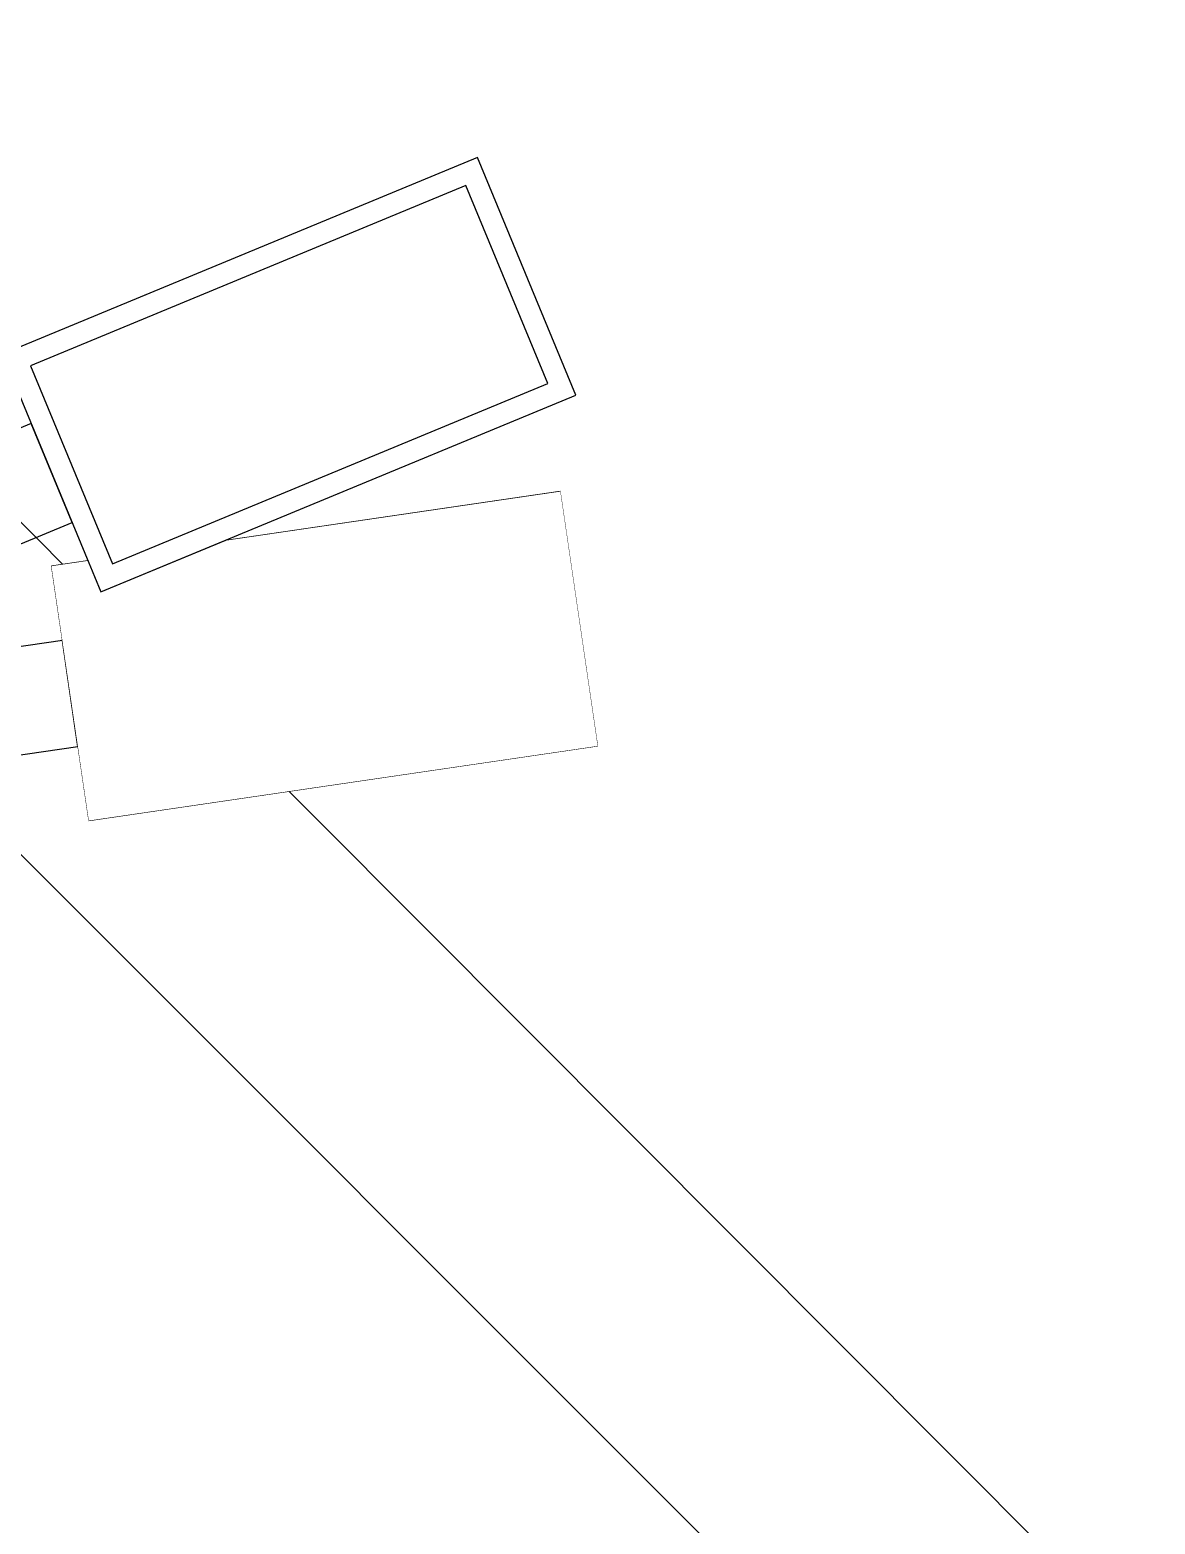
# Model space of a CAD drawing. Header units: centimetres. Extents: x -72470 to -43129, y -18750 to -16337.
# Drawn here: x -72301.3 to -72248.8, y -17191.5 to -17121.7 of the extents above; entities that cross this region are included whole.
import ezdxf

# ---------------------------------------------------------------- set-up
doc = ezdxf.new("R2010")
doc.units = ezdxf.units.CM
doc.header["$MEASUREMENT"] = 0
doc.linetypes.add('DUZ', pattern=[0])
doc.layers.get('0').update_dxf_attribs({"linetype": 'DUZ', "lineweight": 0})
doc.layers.add('11-021_3001-BLOK_B_ZEMIN_KAT$0$2DKONST1', color=6, linetype='Continuous')
doc.layers.add('2DKONST1', color=6, linetype='Continuous')
doc.layers.add('TEFRIS', color=30, linetype='Continuous', lineweight=9)

# ---------------------------------------------------------------- blocks, each defined once
blk = doc.blocks.new('Cephe Profili_ZK')
blk.add_lwpolyline([(1, 0), (-1, 0), (-1, 5), (1, 5)], close=True)
blk.add_wipeout([(6, -32), (6, -8), (-6, -8), (-6, -32)]).dxf.layer = '2DKONST1'
blk.add_lwpolyline([(2.5, -8), (-2.5, -8), (-2.5, 0), (2.5, 0)], close=True)
at = {"layer": '2DKONST1'}
for points in [[(6, -32), (-6, -32), (-6, -8), (6, -8)], [(5, -31), (-5, -31), (-5, -9), (5, -9)]]:
    blk.add_lwpolyline(points, close=True, dxfattribs=at)

msp = doc.modelspace()

# ---------------------------------------------------------------- linework, layer by layer
at = {"layer": '11-021_3001-BLOK_B_ZEMIN_KAT$0$2DKONST1'}
for points in [[(-72274.835, -17155.161), (-72276.576, -17143.288), (-72300.322, -17146.77), (-72298.581, -17158.643)], [(-72275.97, -17154.317), (-72277.421, -17144.422), (-72299.188, -17147.615), (-72297.737, -17157.509)], [(-72299.089, -17155.18), (-72299.814, -17150.233), (-72307.73, -17151.394), (-72307.004, -17156.341)]]:
    msp.add_lwpolyline(points, close=True, dxfattribs=at)
at = {"layer": 'TEFRIS', "color": 0, "linetype": 'Continuous'}
msp.add_line((-72324.661, -17121.741), (-71998.998, -17448.416), dxfattribs=at)
msp.add_lwpolyline([(-72312.759, -17149.223), (-71415.175, -18046.807)], dxfattribs=at)
msp.add_lwpolyline([(-72312.759, -17149.223), (-71415.175, -18046.807)], dxfattribs=at)
msp.add_lwpolyline([(-72312.759, -17149.223), (-71415.175, -18046.807)], dxfattribs=at)
msp.add_lwpolyline([(-72312.759, -17149.223), (-71415.175, -18046.807)], dxfattribs=at)
msp.add_lwpolyline([(-72312.759, -17149.223), (-71415.175, -18046.807)], dxfattribs=at)
msp.add_lwpolyline([(-72312.759, -17149.223), (-71415.175, -18046.807)], dxfattribs=at)
msp.add_lwpolyline([(-72312.759, -17149.223), (-71415.175, -18046.807)], dxfattribs=at)
msp.add_lwpolyline([(-72312.759, -17149.223), (-71415.175, -18046.807)], dxfattribs=at)
msp.add_lwpolyline([(-72312.759, -17149.223), (-71415.175, -18046.807)], dxfattribs=at)
msp.add_lwpolyline([(-72312.759, -17149.223), (-71415.175, -18046.807)], dxfattribs=at)
msp.add_lwpolyline([(-72312.759, -17149.223), (-71415.175, -18046.807)], dxfattribs=at)
msp.add_lwpolyline([(-72312.759, -17149.223), (-71415.175, -18046.807)], dxfattribs=at)
msp.add_lwpolyline([(-72312.759, -17149.223), (-71415.175, -18046.807)], dxfattribs=at)
msp.add_lwpolyline([(-72312.759, -17149.223), (-71415.175, -18046.807)], dxfattribs=at)
msp.add_lwpolyline([(-72312.759, -17149.223), (-71415.175, -18046.807)], dxfattribs=at)
msp.add_lwpolyline([(-72312.759, -17149.223), (-71415.175, -18046.807)], dxfattribs=at)
msp.add_lwpolyline([(-72312.759, -17149.223), (-71415.175, -18046.807)], dxfattribs=at)
msp.add_lwpolyline([(-72312.759, -17149.223), (-71415.175, -18046.807)], dxfattribs=at)
msp.add_lwpolyline([(-72312.759, -17149.223), (-71415.175, -18046.807)], dxfattribs=at)
msp.add_lwpolyline([(-72312.759, -17149.223), (-71415.175, -18046.807)], dxfattribs=at)
msp.add_lwpolyline([(-72312.759, -17149.223), (-71415.175, -18046.807)], dxfattribs=at)
msp.add_lwpolyline([(-72312.759, -17149.223), (-71415.175, -18046.807)], dxfattribs=at)
msp.add_lwpolyline([(-72312.759, -17149.223), (-71415.175, -18046.807)], dxfattribs=at)
msp.add_lwpolyline([(-72312.759, -17149.223), (-71415.175, -18046.807)], dxfattribs=at)
msp.add_lwpolyline([(-72312.759, -17149.223), (-71415.175, -18046.807)], dxfattribs=at)

# ---------------------------------------------------------------- next in the draw order: wipeouts: each hides what was drawn before it
msp.add_wipeout([(-72274.835, -17155.161), (-72298.581, -17158.643), (-72300.322, -17146.77), (-72276.576, -17143.288)]).dxf.layer = '11-021_3001-BLOK_B_ZEMIN_KAT$0$2DKONST1'

# ---------------------------------------------------------------- next in the draw order: linework, layer by layer
at = {"layer": '11-021_3001-BLOK_B_ZEMIN_KAT$0$2DKONST1'}
for points in [[(-72274.835, -17155.161), (-72276.576, -17143.288), (-72300.322, -17146.77), (-72298.581, -17158.643)], [(-72275.97, -17154.317), (-72277.421, -17144.422), (-72299.188, -17147.615), (-72297.737, -17157.509)], [(-72299.089, -17155.18), (-72299.814, -17150.233), (-72307.73, -17151.394), (-72307.004, -17156.341)]]:
    msp.add_lwpolyline(points, close=True, dxfattribs=at)

# ---------------------------------------------------------------- next in the draw order: wipeouts: each hides what was drawn before it
msp.add_wipeout([(-72274.835, -17155.161), (-72298.581, -17158.643), (-72300.322, -17146.77), (-72276.576, -17143.288)]).dxf.layer = '11-021_3001-BLOK_B_ZEMIN_KAT$0$2DKONST1'

# ---------------------------------------------------------------- next in the draw order: linework, layer by layer
for points in [[(-72274.835, -17155.161), (-72276.576, -17143.288), (-72300.322, -17146.77), (-72298.581, -17158.643)], [(-72275.97, -17154.317), (-72277.421, -17144.422), (-72299.188, -17147.615), (-72297.737, -17157.509)], [(-72299.089, -17155.18), (-72299.814, -17150.233), (-72307.73, -17151.394), (-72307.004, -17156.341)]]:
    msp.add_lwpolyline(points, close=True, dxfattribs=at)

# ---------------------------------------------------------------- next in the draw order: wipeouts: each hides what was drawn before it
msp.add_wipeout([(-72274.835, -17155.161), (-72298.581, -17158.643), (-72300.322, -17146.77), (-72276.576, -17143.288)]).dxf.layer = '11-021_3001-BLOK_B_ZEMIN_KAT$0$2DKONST1'

# ---------------------------------------------------------------- next in the draw order: linework, layer by layer
for points in [[(-72274.835, -17155.161), (-72276.576, -17143.288), (-72300.322, -17146.77), (-72298.581, -17158.643)], [(-72275.97, -17154.317), (-72277.421, -17144.422), (-72299.188, -17147.615), (-72297.737, -17157.509)], [(-72299.089, -17155.18), (-72299.814, -17150.233), (-72307.73, -17151.394), (-72307.004, -17156.341)]]:
    msp.add_lwpolyline(points, close=True, dxfattribs=at)

# ---------------------------------------------------------------- next in the draw order: wipeouts: each hides what was drawn before it
msp.add_wipeout([(-72274.835, -17155.161), (-72298.581, -17158.643), (-72300.322, -17146.77), (-72276.576, -17143.288)]).dxf.layer = '11-021_3001-BLOK_B_ZEMIN_KAT$0$2DKONST1'

# ---------------------------------------------------------------- next in the draw order: linework, layer by layer
for points in [[(-72274.835, -17155.161), (-72276.576, -17143.288), (-72300.322, -17146.77), (-72298.581, -17158.643)], [(-72275.97, -17154.317), (-72277.421, -17144.422), (-72299.188, -17147.615), (-72297.737, -17157.509)], [(-72299.089, -17155.18), (-72299.814, -17150.233), (-72307.73, -17151.394), (-72307.004, -17156.341)]]:
    msp.add_lwpolyline(points, close=True, dxfattribs=at)

# ---------------------------------------------------------------- next in the draw order: wipeouts: each hides what was drawn before it
msp.add_wipeout([(-72274.835, -17155.161), (-72298.581, -17158.643), (-72300.322, -17146.77), (-72276.576, -17143.288)]).dxf.layer = '11-021_3001-BLOK_B_ZEMIN_KAT$0$2DKONST1'

# ---------------------------------------------------------------- next in the draw order: linework, layer by layer
for points in [[(-72274.835, -17155.161), (-72276.576, -17143.288), (-72300.322, -17146.77), (-72298.581, -17158.643)], [(-72275.97, -17154.317), (-72277.421, -17144.422), (-72299.188, -17147.615), (-72297.737, -17157.509)], [(-72299.089, -17155.18), (-72299.814, -17150.233), (-72307.73, -17151.394), (-72307.004, -17156.341)]]:
    msp.add_lwpolyline(points, close=True, dxfattribs=at)

# ---------------------------------------------------------------- next in the draw order: wipeouts: each hides what was drawn before it
msp.add_wipeout([(-72274.835, -17155.161), (-72298.581, -17158.643), (-72300.322, -17146.77), (-72276.576, -17143.288)]).dxf.layer = '11-021_3001-BLOK_B_ZEMIN_KAT$0$2DKONST1'

# ---------------------------------------------------------------- next in the draw order: linework, layer by layer
for points in [[(-72274.835, -17155.161), (-72276.576, -17143.288), (-72300.322, -17146.77), (-72298.581, -17158.643)], [(-72275.97, -17154.317), (-72277.421, -17144.422), (-72299.188, -17147.615), (-72297.737, -17157.509)], [(-72299.089, -17155.18), (-72299.814, -17150.233), (-72307.73, -17151.394), (-72307.004, -17156.341)]]:
    msp.add_lwpolyline(points, close=True, dxfattribs=at)

# ---------------------------------------------------------------- next in the draw order: wipeouts: each hides what was drawn before it
msp.add_wipeout([(-72274.835, -17155.161), (-72298.581, -17158.643), (-72300.322, -17146.77), (-72276.576, -17143.288)]).dxf.layer = '11-021_3001-BLOK_B_ZEMIN_KAT$0$2DKONST1'

# ---------------------------------------------------------------- next in the draw order: linework, layer by layer
for points in [[(-72274.835, -17155.161), (-72276.576, -17143.288), (-72300.322, -17146.77), (-72298.581, -17158.643)], [(-72275.97, -17154.317), (-72277.421, -17144.422), (-72299.188, -17147.615), (-72297.737, -17157.509)], [(-72299.089, -17155.18), (-72299.814, -17150.233), (-72307.73, -17151.394), (-72307.004, -17156.341)]]:
    msp.add_lwpolyline(points, close=True, dxfattribs=at)

# ---------------------------------------------------------------- next in the draw order: wipeouts: each hides what was drawn before it
msp.add_wipeout([(-72274.835, -17155.161), (-72298.581, -17158.643), (-72300.322, -17146.77), (-72276.576, -17143.288)]).dxf.layer = '11-021_3001-BLOK_B_ZEMIN_KAT$0$2DKONST1'

# ---------------------------------------------------------------- next in the draw order: linework, layer by layer
for points in [[(-72274.835, -17155.161), (-72276.576, -17143.288), (-72300.322, -17146.77), (-72298.581, -17158.643)], [(-72275.97, -17154.317), (-72277.421, -17144.422), (-72299.188, -17147.615), (-72297.737, -17157.509)], [(-72299.089, -17155.18), (-72299.814, -17150.233), (-72307.73, -17151.394), (-72307.004, -17156.341)]]:
    msp.add_lwpolyline(points, close=True, dxfattribs=at)

# ---------------------------------------------------------------- next in the draw order: wipeouts: each hides what was drawn before it
msp.add_wipeout([(-72274.835, -17155.161), (-72298.581, -17158.643), (-72300.322, -17146.77), (-72276.576, -17143.288)]).dxf.layer = '11-021_3001-BLOK_B_ZEMIN_KAT$0$2DKONST1'

# ---------------------------------------------------------------- next in the draw order: linework, layer by layer
for points in [[(-72274.835, -17155.161), (-72276.576, -17143.288), (-72300.322, -17146.77), (-72298.581, -17158.643)], [(-72275.97, -17154.317), (-72277.421, -17144.422), (-72299.188, -17147.615), (-72297.737, -17157.509)], [(-72299.089, -17155.18), (-72299.814, -17150.233), (-72307.73, -17151.394), (-72307.004, -17156.341)]]:
    msp.add_lwpolyline(points, close=True, dxfattribs=at)

# ---------------------------------------------------------------- next in the draw order: wipeouts: each hides what was drawn before it
msp.add_wipeout([(-72274.835, -17155.161), (-72298.581, -17158.643), (-72300.322, -17146.77), (-72276.576, -17143.288)]).dxf.layer = '11-021_3001-BLOK_B_ZEMIN_KAT$0$2DKONST1'

# ---------------------------------------------------------------- next in the draw order: linework, layer by layer
for points in [[(-72274.835, -17155.161), (-72276.576, -17143.288), (-72300.322, -17146.77), (-72298.581, -17158.643)], [(-72275.97, -17154.317), (-72277.421, -17144.422), (-72299.188, -17147.615), (-72297.737, -17157.509)], [(-72299.089, -17155.18), (-72299.814, -17150.233), (-72307.73, -17151.394), (-72307.004, -17156.341)]]:
    msp.add_lwpolyline(points, close=True, dxfattribs=at)

# ---------------------------------------------------------------- next in the draw order: wipeouts: each hides what was drawn before it
msp.add_wipeout([(-72274.835, -17155.161), (-72298.581, -17158.643), (-72300.322, -17146.77), (-72276.576, -17143.288)]).dxf.layer = '11-021_3001-BLOK_B_ZEMIN_KAT$0$2DKONST1'

# ---------------------------------------------------------------- next in the draw order: linework, layer by layer
for points in [[(-72274.835, -17155.161), (-72276.576, -17143.288), (-72300.322, -17146.77), (-72298.581, -17158.643)], [(-72275.97, -17154.317), (-72277.421, -17144.422), (-72299.188, -17147.615), (-72297.737, -17157.509)], [(-72299.089, -17155.18), (-72299.814, -17150.233), (-72307.73, -17151.394), (-72307.004, -17156.341)]]:
    msp.add_lwpolyline(points, close=True, dxfattribs=at)

# ---------------------------------------------------------------- next in the draw order: wipeouts: each hides what was drawn before it
msp.add_wipeout([(-72274.835, -17155.161), (-72298.581, -17158.643), (-72300.322, -17146.77), (-72276.576, -17143.288)]).dxf.layer = '11-021_3001-BLOK_B_ZEMIN_KAT$0$2DKONST1'

# ---------------------------------------------------------------- next in the draw order: linework, layer by layer
for points in [[(-72274.835, -17155.161), (-72276.576, -17143.288), (-72300.322, -17146.77), (-72298.581, -17158.643)], [(-72275.97, -17154.317), (-72277.421, -17144.422), (-72299.188, -17147.615), (-72297.737, -17157.509)], [(-72299.089, -17155.18), (-72299.814, -17150.233), (-72307.73, -17151.394), (-72307.004, -17156.341)]]:
    msp.add_lwpolyline(points, close=True, dxfattribs=at)

# ---------------------------------------------------------------- next in the draw order: wipeouts: each hides what was drawn before it
msp.add_wipeout([(-72274.835, -17155.161), (-72298.581, -17158.643), (-72300.322, -17146.77), (-72276.576, -17143.288)]).dxf.layer = '11-021_3001-BLOK_B_ZEMIN_KAT$0$2DKONST1'

# ---------------------------------------------------------------- next in the draw order: linework, layer by layer
for points in [[(-72274.835, -17155.161), (-72276.576, -17143.288), (-72300.322, -17146.77), (-72298.581, -17158.643)], [(-72275.97, -17154.317), (-72277.421, -17144.422), (-72299.188, -17147.615), (-72297.737, -17157.509)], [(-72299.089, -17155.18), (-72299.814, -17150.233), (-72307.73, -17151.394), (-72307.004, -17156.341)]]:
    msp.add_lwpolyline(points, close=True, dxfattribs=at)

# ---------------------------------------------------------------- next in the draw order: wipeouts: each hides what was drawn before it
msp.add_wipeout([(-72274.835, -17155.161), (-72298.581, -17158.643), (-72300.322, -17146.77), (-72276.576, -17143.288)]).dxf.layer = '11-021_3001-BLOK_B_ZEMIN_KAT$0$2DKONST1'

# ---------------------------------------------------------------- next in the draw order: linework, layer by layer
for points in [[(-72274.835, -17155.161), (-72276.576, -17143.288), (-72300.322, -17146.77), (-72298.581, -17158.643)], [(-72275.97, -17154.317), (-72277.421, -17144.422), (-72299.188, -17147.615), (-72297.737, -17157.509)], [(-72299.089, -17155.18), (-72299.814, -17150.233), (-72307.73, -17151.394), (-72307.004, -17156.341)]]:
    msp.add_lwpolyline(points, close=True, dxfattribs=at)

# ---------------------------------------------------------------- next in the draw order: wipeouts: each hides what was drawn before it
msp.add_wipeout([(-72274.835, -17155.161), (-72298.581, -17158.643), (-72300.322, -17146.77), (-72276.576, -17143.288)]).dxf.layer = '11-021_3001-BLOK_B_ZEMIN_KAT$0$2DKONST1'

# ---------------------------------------------------------------- next in the draw order: linework, layer by layer
for points in [[(-72274.835, -17155.161), (-72276.576, -17143.288), (-72300.322, -17146.77), (-72298.581, -17158.643)], [(-72275.97, -17154.317), (-72277.421, -17144.422), (-72299.188, -17147.615), (-72297.737, -17157.509)], [(-72299.089, -17155.18), (-72299.814, -17150.233), (-72307.73, -17151.394), (-72307.004, -17156.341)]]:
    msp.add_lwpolyline(points, close=True, dxfattribs=at)

# ---------------------------------------------------------------- next in the draw order: wipeouts: each hides what was drawn before it
msp.add_wipeout([(-72274.835, -17155.161), (-72298.581, -17158.643), (-72300.322, -17146.77), (-72276.576, -17143.288)]).dxf.layer = '11-021_3001-BLOK_B_ZEMIN_KAT$0$2DKONST1'

# ---------------------------------------------------------------- next in the draw order: linework, layer by layer
for points in [[(-72274.835, -17155.161), (-72276.576, -17143.288), (-72300.322, -17146.77), (-72298.581, -17158.643)], [(-72275.97, -17154.317), (-72277.421, -17144.422), (-72299.188, -17147.615), (-72297.737, -17157.509)], [(-72299.089, -17155.18), (-72299.814, -17150.233), (-72307.73, -17151.394), (-72307.004, -17156.341)]]:
    msp.add_lwpolyline(points, close=True, dxfattribs=at)

# ---------------------------------------------------------------- next in the draw order: wipeouts: each hides what was drawn before it
msp.add_wipeout([(-72274.835, -17155.161), (-72298.581, -17158.643), (-72300.322, -17146.77), (-72276.576, -17143.288)]).dxf.layer = '11-021_3001-BLOK_B_ZEMIN_KAT$0$2DKONST1'

# ---------------------------------------------------------------- next in the draw order: linework, layer by layer
for points in [[(-72274.835, -17155.161), (-72276.576, -17143.288), (-72300.322, -17146.77), (-72298.581, -17158.643)], [(-72275.97, -17154.317), (-72277.421, -17144.422), (-72299.188, -17147.615), (-72297.737, -17157.509)], [(-72299.089, -17155.18), (-72299.814, -17150.233), (-72307.73, -17151.394), (-72307.004, -17156.341)]]:
    msp.add_lwpolyline(points, close=True, dxfattribs=at)

# ---------------------------------------------------------------- next in the draw order: wipeouts: each hides what was drawn before it
msp.add_wipeout([(-72274.835, -17155.161), (-72298.581, -17158.643), (-72300.322, -17146.77), (-72276.576, -17143.288)]).dxf.layer = '11-021_3001-BLOK_B_ZEMIN_KAT$0$2DKONST1'

# ---------------------------------------------------------------- next in the draw order: linework, layer by layer
for points in [[(-72274.835, -17155.161), (-72276.576, -17143.288), (-72300.322, -17146.77), (-72298.581, -17158.643)], [(-72275.97, -17154.317), (-72277.421, -17144.422), (-72299.188, -17147.615), (-72297.737, -17157.509)], [(-72299.089, -17155.18), (-72299.814, -17150.233), (-72307.73, -17151.394), (-72307.004, -17156.341)]]:
    msp.add_lwpolyline(points, close=True, dxfattribs=at)

# ---------------------------------------------------------------- next in the draw order: wipeouts: each hides what was drawn before it
msp.add_wipeout([(-72274.835, -17155.161), (-72298.581, -17158.643), (-72300.322, -17146.77), (-72276.576, -17143.288)]).dxf.layer = '11-021_3001-BLOK_B_ZEMIN_KAT$0$2DKONST1'

# ---------------------------------------------------------------- next in the draw order: linework, layer by layer
for points in [[(-72274.835, -17155.161), (-72276.576, -17143.288), (-72300.322, -17146.77), (-72298.581, -17158.643)], [(-72275.97, -17154.317), (-72277.421, -17144.422), (-72299.188, -17147.615), (-72297.737, -17157.509)], [(-72299.089, -17155.18), (-72299.814, -17150.233), (-72307.73, -17151.394), (-72307.004, -17156.341)]]:
    msp.add_lwpolyline(points, close=True, dxfattribs=at)

# ---------------------------------------------------------------- next in the draw order: wipeouts: each hides what was drawn before it
msp.add_wipeout([(-72274.835, -17155.161), (-72298.581, -17158.643), (-72300.322, -17146.77), (-72276.576, -17143.288)]).dxf.layer = '11-021_3001-BLOK_B_ZEMIN_KAT$0$2DKONST1'

# ---------------------------------------------------------------- next in the draw order: linework, layer by layer
for points in [[(-72274.835, -17155.161), (-72276.576, -17143.288), (-72300.322, -17146.77), (-72298.581, -17158.643)], [(-72275.97, -17154.317), (-72277.421, -17144.422), (-72299.188, -17147.615), (-72297.737, -17157.509)], [(-72299.089, -17155.18), (-72299.814, -17150.233), (-72307.73, -17151.394), (-72307.004, -17156.341)]]:
    msp.add_lwpolyline(points, close=True, dxfattribs=at)

# ---------------------------------------------------------------- next in the draw order: wipeouts: each hides what was drawn before it
msp.add_wipeout([(-72274.835, -17155.161), (-72298.581, -17158.643), (-72300.322, -17146.77), (-72276.576, -17143.288)]).dxf.layer = '11-021_3001-BLOK_B_ZEMIN_KAT$0$2DKONST1'

# ---------------------------------------------------------------- next in the draw order: linework, layer by layer
for points in [[(-72274.835, -17155.161), (-72276.576, -17143.288), (-72300.322, -17146.77), (-72298.581, -17158.643)], [(-72275.97, -17154.317), (-72277.421, -17144.422), (-72299.188, -17147.615), (-72297.737, -17157.509)], [(-72299.089, -17155.18), (-72299.814, -17150.233), (-72307.73, -17151.394), (-72307.004, -17156.341)]]:
    msp.add_lwpolyline(points, close=True, dxfattribs=at)

# ---------------------------------------------------------------- next in the draw order: wipeouts: each hides what was drawn before it
msp.add_wipeout([(-72274.835, -17155.161), (-72298.581, -17158.643), (-72300.322, -17146.77), (-72276.576, -17143.288)]).dxf.layer = '11-021_3001-BLOK_B_ZEMIN_KAT$0$2DKONST1'

# ---------------------------------------------------------------- next in the draw order: linework, layer by layer
for points in [[(-72274.835, -17155.161), (-72276.576, -17143.288), (-72300.322, -17146.77), (-72298.581, -17158.643)], [(-72275.97, -17154.317), (-72277.421, -17144.422), (-72299.188, -17147.615), (-72297.737, -17157.509)], [(-72299.089, -17155.18), (-72299.814, -17150.233), (-72307.73, -17151.394), (-72307.004, -17156.341)]]:
    msp.add_lwpolyline(points, close=True, dxfattribs=at)

# ---------------------------------------------------------------- next in the draw order: wipeouts: each hides what was drawn before it
msp.add_wipeout([(-72274.835, -17155.161), (-72298.581, -17158.643), (-72300.322, -17146.77), (-72276.576, -17143.288)]).dxf.layer = '11-021_3001-BLOK_B_ZEMIN_KAT$0$2DKONST1'

# ---------------------------------------------------------------- next in the draw order: linework, layer by layer
for points in [[(-72274.835, -17155.161), (-72276.576, -17143.288), (-72300.322, -17146.77), (-72298.581, -17158.643)], [(-72275.97, -17154.317), (-72277.421, -17144.422), (-72299.188, -17147.615), (-72297.737, -17157.509)], [(-72299.089, -17155.18), (-72299.814, -17150.233), (-72307.73, -17151.394), (-72307.004, -17156.341)]]:
    msp.add_lwpolyline(points, close=True, dxfattribs=at)

# ---------------------------------------------------------------- next in the draw order: wipeouts: each hides what was drawn before it
msp.add_wipeout([(-72274.835, -17155.161), (-72298.581, -17158.643), (-72300.322, -17146.77), (-72276.576, -17143.288)]).dxf.layer = '11-021_3001-BLOK_B_ZEMIN_KAT$0$2DKONST1'

# ---------------------------------------------------------------- next in the draw order: linework, layer by layer
for points in [[(-72274.835, -17155.161), (-72276.576, -17143.288), (-72300.322, -17146.77), (-72298.581, -17158.643)], [(-72275.97, -17154.317), (-72277.421, -17144.422), (-72299.188, -17147.615), (-72297.737, -17157.509)], [(-72299.089, -17155.18), (-72299.814, -17150.233), (-72307.73, -17151.394), (-72307.004, -17156.341)]]:
    msp.add_lwpolyline(points, close=True, dxfattribs=at)

# ---------------------------------------------------------------- next in the draw order: wipeouts: each hides what was drawn before it
msp.add_wipeout([(-72274.835, -17155.161), (-72298.581, -17158.643), (-72300.322, -17146.77), (-72276.576, -17143.288)]).dxf.layer = '11-021_3001-BLOK_B_ZEMIN_KAT$0$2DKONST1'

# ---------------------------------------------------------------- next in the draw order: block references
at = {"layer": '2DKONST1', "xscale": -1, "rotation": 112.4996102062311}
msp.add_blockref('Cephe Profili_ZK', (-72307.706, -17145.484), dxfattribs=at)

doc.saveas('drawing.dxf')
